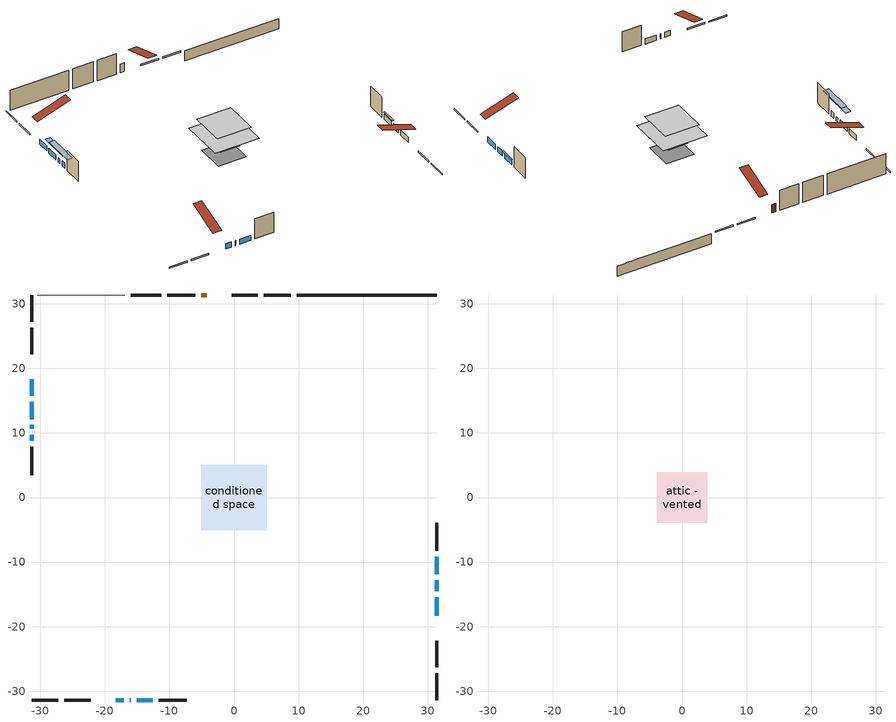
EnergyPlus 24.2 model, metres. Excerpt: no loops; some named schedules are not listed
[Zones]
conditioned space
 floor outside (Floor1 construction): -2.26,-2.26 -2.26,2.26 2.26,2.26 2.26,-2.26 z0.61
 floor adiabatic (AdiabaticFloorConstruction): -5.04,-5.04 -5.04,5.04 5.04,5.04 5.04,-5.04 z3.05
 floor foundation (Slab1 construction): -3.18,-3.18 -3.18,3.18 3.18,3.18 3.18,-3.18 z-1.83
 wall outside (RimJoist1 construction): 8.8,31.36 4.62,31.36 / -31.36,-31.36 -27.19,-31.36 / -31.36,31.36 -31.36,27.19 / 31.36,-31.36 31.36,-27.19 z0.61:0.91
 wall outside (RimJoist2 construction): 3.7,31.36 -0.36,31.36 / -26.26,-31.36 -22.2,-31.36 / -31.36,26.26 -31.36,22.2 / 31.36,-26.26 31.36,-22.2 z0.61:0.91
 wall outside (AdiabaticWallConstruction 1): -4.22,31.36 -5.06,31.36 z0.61:2.64
 wall outside (AdiabaticWallConstruction): 31.36,-18.34 31.36,-15.42 / -18.34,-31.36 -17.07,-31.36 / -31.36,18.34 -31.36,15.75 / -31.36,14.82 -31.36,12.16 / -16.14,-31.36 -16.01,-31.36 / 31.36,-14.49 31.36,-12.84 / -15.09,-31.36 -12.61,-31.36 z0.61:1.83; -31.36,11.23 -31.36,10.62 z0.61:1.63; -31.36,9.69 -31.36,8.77 / 31.36,-11.91 31.36,-9.16 z0.61:1.88
 wall outside (Wall1 construction): -5.98,31.36 -10.35,31.36 / -11.68,-31.36 -7.32,-31.36 / -31.36,7.85 -31.36,3.48 / 31.36,-8.24 31.36,-3.87 z0.61:5.49
 wall foundation (FoundationWall1 construction): 9.73,31.36,-1.83 9.73,31.36,0.61 29.2,31.36,0.61 29.2,31.36,0.54 31.36,31.36,0.54 31.36,31.36,-1.83
 wall othersidecoefficients (Wall3 construction): -11.28,31.36 -16.01,31.36 z0.61:5.49
 wall adiabatic (Wall4 construction): -16.94,31.36 -30.43,31.36 z0.61:5.49
 window (WindowConstruction): 31.36,-18.34 31.36,-15.42 z0.61:1.83
 window (WindowConstruction 6): -18.34,-31.36 -17.07,-31.36 z0.61:1.83
 window (WindowConstruction 7): -31.36,18.34 -31.36,15.75 z0.61:1.83
 window (WindowConstruction 8): -31.36,14.82 -31.36,12.16 z0.61:1.83
 window (WindowConstruction 9): -16.14,-31.36 -16.02,-31.36 z0.61:1.83
 window (WindowConstruction 1): 31.36,-14.49 31.36,-12.84 z0.61:1.83
 window (WindowConstruction 2): -15.09,-31.36 -12.61,-31.36 z0.61:1.83
 window (WindowConstruction 3): -31.36,11.23 -31.36,10.62 z0.61:1.62
 window (WindowConstruction 4): -31.36,9.69 -31.36,8.78 z0.61:1.88
 window (WindowConstruction 5): 31.36,-11.91 31.36,-9.17 z0.61:1.88
 door (Door): -4.22,31.36 -5.06,31.36 z0.61:2.64
 ceiling adiabatic (AdiabaticFloorConstruction): 5.04,-5.04 5.04,5.04 -5.04,5.04 -5.04,-5.04 z3.05
attic - vented
 floor to conditioned space (Floor2 construction Reversed): -3.9,-3.9 -3.9,3.9 3.9,3.9 3.9,-3.9 z5.49
 roof outside (Roof1 construction): -3.3,31.36,5.49 -3.3,23.76,8.02 -1.29,23.76,8.02 -1.29,31.36,5.49; -19.27,-31.36,5.49 -19.27,-23.76,8.02 -21.28,-23.76,8.02 -21.28,-31.36,5.49; -31.36,19.27,5.49 -23.76,19.27,8.02 -23.76,21.28,8.02 -31.36,21.28,5.49; 31.36,-19.27,5.49 23.76,-19.27,8.02 23.76,-21.28,8.02 31.36,-21.28,5.49
shading: -31.36,7.57 -31.36,14.28 -32.58,14.28 -32.58,7.57 z4.68; -31.36,5.72 -31.36,12.74 -32.58,12.74 -32.58,5.72 z4.93; 31.36,-8.87 31.36,-12.21 31.66,-12.21 31.66,-8.87 z2.18
[Building]
Building 1: Terrain=Suburbs
[Site:Location]
Toronto City Centre_ON: Latitude {deg}=43.63; Longitude {deg}=-79.39; Time Zone {hr}=-5; Elevation {m}=77; Keep Site Location Information=Yes
[Site:GroundTemperature:Shallow]
5.01852, 3.26908, 3.12898, 3.95918, 7.29196, 10.6092, 13.4851, 15.3069, 15.4617, 13.9799, 11.1774, 7.9619
[Site:WaterMainsTemperature]
Calculation Method=Schedule; Temperature Schedule=mains temperature schedule
[Material] Roughness=Rough; Thermal Absorptance=0.9
Name | Thickness {m} | Conductivity {W/m-K} | Density {kg/m3} | Specific Heat {J/kg-K} | Solar Absorptance | Visible Absorptance
asphalt or fiberglass shingles | 0.00635 | 0.162714 | 1121.4 | 1465.45 | 0.4 | 0.4
ceiling loosefill ins | 0.169333 | 0.0480833 | 16.02 | 1046.75 | 0.7 | 0.7
ceiling stud and cavity | 0.1397 | 1.11737 | 65.682 | 1177.47 | 0.7 | 0.7
concrete 4.0 in. | 0.1016 | 1.803125 | 2242.8 | 837.4 | 0.7 | 0.7
concrete 8.0 in. | 0.2032 | 1.803125 | 2242.8 | 837.4 | 0.7 | 0.7
door material | 0.04445 | 0.0639163 | 512.64 | 1214.23 | 0.7 | 0.7
exterior vertical ins | 0.00196271 | 0.029427 | 32.04 | 1214.23 | 0.7 | 0.7
floor covering | 0.0127 | 0.0433444 | 54.468 | 1339.84 | 0.6 | 0.6
floor rigid ins; rim joist rigid ins | 0.051816 | 0.029427 | 32.04 | 1214.23 | 0.7 | 0.7
floor rigid ins 1; wall rigid ins | 0.512978 | 0.029427 | 32.04 | 1214.23 | 0.7 | 0.7
floor stud and cavity | 0.1397 | 0.193886 | 92.3553 | 1139.71 | 0.7 | 0.7
floor stud and cavity 1 | 0.1397 | 1.75129 | 37.0049 | 1207.88 | 0.7 | 0.7
furniture material conditioned space 1 | 0.1524 | 0.115458 | 640.8 | 1214.23 | 0.6 | 0.6
gypsum board | 0.0127 | 0.160291 | 801 | 837.4 | 0.6 | 0.6
gypsum board 1 | 0.0127 | 0.160291 | 801 | 837.4 | 0.7 | 0.7
osb sheathing 0.5 in. | 0.0127 | 0.115458 | 512.64 | 1214.23 | 0.7 | 0.7
osb sheathing 0.5 in. 1 | 0.0127 | 0.115458 | 512.64 | 1214.23 | 0.4 | 0.4
osb sheathing 0.75 in. | 0.01905 | 0.115458 | 512.64 | 1214.23 | 0.7 | 0.7
osb sheathing 2.0 in. | 0.0508 | 0.115458 | 512.64 | 1214.23 | 0.7 | 0.7
rim joist stud and cavity | 0.0508 | 0.0406579 | 125.044 | 1163.47 | 0.6 | 0.6
rim joist stud and cavity 1 | 0.0508 | 0.0293914 | 125.044 | 1163.47 | 0.6 | 0.6
wall stud and cavity | 0.1397 | 0.0822159 | 139.0536 | 1170.24 | 0.7 | 0.7
wall stud and cavity 1 | 0.1397 | 0.073972 | 139.0536 | 1170.24 | 0.7 | 0.7
wall stud and cavity 2 | 0.1397 | 0.0750212 | 139.0536 | 1170.24 | 0.7 | 0.7
wall stud and cavity 3 | 0.0889 | 0.380278 | 52.3479 | 1209.89 | 0.7 | 0.7
wall stud and cavity 4 | 0.0889 | 0.391764 | 83.0341 | 1211.67 | 0.7 | 0.7
wood siding | 0.0254 | 0.102417 | 544.68 | 1172.36 | 0.4 | 0.4
wood siding 1; wood siding 2; wood siding 3 | 0.0254 | 0.102417 | 544.68 | 1172.36 | 0.7 | 0.7
[WindowMaterial:SimpleGlazingSystem]
Name | U-Factor {W/m2-K} | Solar Heat Gain Coefficient
WindowMaterial | 3.28927 | 0.63
WindowMaterial 1 | 2.76859 | 0.63
WindowMaterial 2 | 2.77711 | 0.54
WindowMaterial 3 | 3.088832 | 0.59
WindowMaterial 4 | 2.78222 | 0.58
WindowMaterial 5 | 2.78619 | 0.6
WindowMaterial 6 | 2.79414 | 0.65
WindowMaterial 7 | 2.78563 | 0.6
WindowMaterial 8 | 2.69648 | 0.24
[Construction]
AdiabaticFloorConstruction: floor stud and cavity 1, floor rigid ins 1, osb sheathing 0.75 in., floor covering
AdiabaticWallConstruction: wood siding 2, wall rigid ins, wall stud and cavity 3, gypsum board
AdiabaticWallConstruction 1: wood siding 3, wall rigid ins, wall stud and cavity 3, gypsum board
Door: door material
Floor1 construction: floor stud and cavity, floor rigid ins, osb sheathing 0.75 in., floor covering
Floor2 construction Reversed: gypsum board, ceiling stud and cavity, ceiling loosefill ins
FoundationWall1 construction: concrete 8.0 in., gypsum board 1
furniture construction conditioned space 1: furniture material conditioned space 1
PartitionWallConstruction: gypsum board, wall stud and cavity 4, gypsum board
RimJoist1 construction: wood siding 1, rim joist rigid ins, osb sheathing 2.0 in., rim joist stud and cavity
RimJoist2 construction: wood siding 1, osb sheathing 2.0 in., rim joist stud and cavity 1
Roof1 construction: asphalt or fiberglass shingles
Slab1 construction: concrete 4.0 in.
Wall1 construction: wood siding, osb sheathing 0.5 in., wall stud and cavity, gypsum board
Wall3 construction: osb sheathing 0.5 in. 1, wall stud and cavity 1, gypsum board
Wall4 construction: osb sheathing 0.5 in. 1, wall stud and cavity 2, gypsum board
WindowConstruction: WindowMaterial
WindowConstruction 1: WindowMaterial 1
WindowConstruction 2: WindowMaterial 2
WindowConstruction 3: WindowMaterial 3
WindowConstruction 4; WindowConstruction 5: WindowMaterial 4
WindowConstruction 6: WindowMaterial 5
WindowConstruction 7: WindowMaterial 6
WindowConstruction 8: WindowMaterial 7
WindowConstruction 9: WindowMaterial 8
[Zone] Multiplier=1; Part of Total Floor Area=Yes
Name | Volume {m3}
attic - vented | 25.0728
conditioned space | 346.1
[Space]
Name | Zone | Volume {m3}
attic - vented 1 | attic - vented | 25.0728
conditioned space 1 | conditioned space | 346.1
[ZoneInfiltration:EffectiveLeakageArea]
infil attic - vented 1: Zone or Space=attic - vented 1; Schedule=Always On Discrete; Effective Air Leakage Area {cm2}=2565.89; Stack Coefficient=0.000176244; Wind Coefficient=8.96969e-06
[ZoneMixing]
whole house fan mix: Zone or Space=attic - vented; Schedule=Always On Continuous; Design Flow Rate Calculation Method=Flow/Zone; Design Flow Rate {m3/s}=0; Source Zone or Space=conditioned space
[SurfaceProperty:ExposedFoundationPerimeter]
Slab1: Exposed Perimeter Calculation Method=TotalExposedPerimeter; Total Exposed Perimeter {m}=21.638
[SurfaceProperty:OtherSideCoefficients]
other non-freezing space: Combined Convective/Radiative Film Coefficient {W/m2-K}=8.35; Constant Temperature Coefficient=1; External Dry-Bulb Temperature Coefficient=0; Ground Temperature Coefficient=0; Wind Speed Coefficient=0; Zone Air Temperature Coefficient=0; Constant Temperature Schedule=other non-freezing space; Previous Other Side Temperature Coefficient=0
[InternalMass] Zone or ZoneList=conditioned space; Space or SpaceList=conditioned space 1
Name | Construction | Surface Area {m2}
furniture mass conditioned space 1 | furniture construction conditioned space 1 | 64.972
partition wall mass | PartitionWallConstruction | 162.43
[Lights]
interior lighting: Zone or ZoneList or Space or SpaceList=conditioned space 1; Schedule=interior lighting schedule; Design Level Calculation Method=LightingLevel; Lighting Level {W}=343.2; Return Air Fraction=0; Fraction Radiant=0.6; Fraction Visible=0.2; Fraction Replaceable=1
[People]
occupants: Zone or ZoneList or Space or SpaceList=conditioned space 1; Number of People Schedule=occupants schedule; Number of People Calculation Method=People; Number of People=3; Fraction Radiant=0.314171; Sensible Heat Fraction=0.56303; Activity Level Schedule=occupants activity schedule; Carbon Dioxide Generation Rate {m3/s-W}=0; Enable ASHRAE 55 Comfort Warnings=No; Mean Radiant Temperature Calculation Type=EnclosureAveraged
[ElectricEquipment] Zone or ZoneList or Space or SpaceList=conditioned space 1; Design Level Calculation Method=EquipmentLevel
Name | Schedule | Design Level {W} | Fraction Latent | Fraction Radiant | Fraction Lost
clothes dryer | clothes dryer schedule | 140.772 | 0.015 | 0.081 | 0.85
clothes washer | clothes washer schedule | 32.1985 | 0.03 | 0.162 | 0.7
cooking range | cooking range schedule | 208.969 | 0.08 | 0.432 | 0.2
dishwasher | dishwasher schedule | 66.8632 | 0.3 | 0.18 | 0.4
fridge | fridge schedule | 72.9452 | 0 | 0.6 | 0
mech vent bath fan 0 | mech vent bath fan 0 schedule | 50.2 | 0 | 0 | 1
mech vent bath fan 1 | mech vent bath fan 1 schedule | 50.2 | 0 | 0 | 1
mech vent house fan | mech vent house fan schedule | 0 | 0 | 0 | 1
mech vent house fan cfis | mech vent house fan cfis schedule | 0 | 0 | 0 | 0
mech vent range fan 0 | mech vent range fan 0 schedule | 57 | 0 | 0 | 1
misc plug loads | misc plug loads schedule | 494.7 | 0.045 | 0.513 | 0.1
whole house fan | Always On Discrete | 0 | 0 | 0 | 1
[OtherEquipment] Zone or ZoneList or Space or SpaceList=conditioned space 1; Design Level Calculation Method=EquipmentLevel
Name | Fuel Type | Schedule | Design Level {W} | Fraction Latent | Fraction Radiant | Fraction Lost
clothes dryer 1 | Electricity | clothes dryer schedule | 0 | 0.015 | 0.081 | 0.85
cooking range 1 | Electricity | cooking range schedule | 0 | 0.08 | 0.432 | 0.2
general water use latent | None | general water use schedule | 59.3978 | 1 | 0 | 0
general water use sensible | None | general water use schedule | -58.539 | 0 | 0.6 | 0
mech vent house fan latent load | None | Always On Discrete | 0 | 1 | 0 | 0
mech vent house fan sensible load | None | Always On Discrete | 0 | 0 | 0 | 0
water heater energy adjustment1 | NaturalGas | Always On Discrete | 0.01 | 0 | 0 | 1
[ZoneInfiltration:DesignFlowRate] Zone or ZoneList or Space or SpaceList=conditioned space 1; Schedule=Always On Discrete; Design Flow Rate Calculation Method=Flow/Zone; Design Flow Rate {m3/s}=0
infil flow; natural vent flow; whole house fan flow
[AvailabilityManager:Scheduled]
central ac and furnace airloop Availability Manager: Schedule=Always On Discrete
[Foundation:Kiva]
Foundation Kiva 1: Initial Indoor Air Temperature {C}=18; Wall Height Above Grade {m}=0.609996; Wall Depth Below Slab {m}=0.2032; Custom Block Material Name 1=exterior vertical ins; Custom Block Depth 1 {m}=2.43998; Custom Block X Position 1 {m}=0.2159; Custom Block Z Position 1 {m}=0
[Foundation:Kiva:Settings]
Soil Conductivity {W/m-K}=0.849921; Soil Density {kg/m3}=1842.3; Soil Specific Heat {J/kg-K}=418.7; Ground Solar Absorptivity=0.9; Ground Thermal Absorptivity=0.9; Ground Surface Roughness {m}=0.03; Far-Field Width {m}=40; Deep-Ground Boundary Condition=ZeroFlux; Deep-Ground Depth {m}=40; Minimum Cell Dimension {m}=0.2; Maximum Cell Growth Coefficient=3; Simulation Timestep=Timestep
[Exterior:Lights]
exterior lighting: Schedule=exterior lighting schedule; Design Level {W}=75.6
[EnergyManagementSystem:GlobalVariable]
central_ac_and_furnace_airloop_Fan_RTF
infil_program_Qfan
infil_program_Qinf
natural_vent_program_Qnv
natural_vent_program_Qwhf
[EnergyManagementSystem:Sensor]
Name | Output:Variable or Output:Meter Index Key | Output:Variable or Output:Meter
airflow_gain | infil flow | Infiltration Sensible Heat Gain Energy
airflow_gain_1 | natural vent flow | Infiltration Sensible Heat Gain Energy
airflow_gain_2 | whole house fan flow | Infiltration Sensible Heat Gain Energy
airflow_loss | infil flow | Infiltration Sensible Heat Loss Energy
airflow_loss_1 | natural vent flow | Infiltration Sensible Heat Loss Energy
airflow_loss_2 | whole house fan flow | Infiltration Sensible Heat Loss Energy
clg_load_cond |  | Cooling:EnergyTransfer:Zone:CONDITIONED SPACE
clg_sp_s; clg_sp_s_1 | cooling setpoint | Schedule Value
clothes_dryer_exhaust_0_sch_s | clothes dryer exhaust 0 schedule | Schedule Value
cool_season | cooling season schedule | Schedule Value
htg_load_cond |  | Heating:EnergyTransfer:Zone:CONDITIONED SPACE
htg_sp_s; htg_sp_s_1 | heating setpoint | Schedule Value
ig_ee_conv | clothes dryer | Electric Equipment Convective Heating Energy
ig_ee_conv_2 | cooking range | Electric Equipment Convective Heating Energy
ig_ee_conv_4 | fridge | Electric Equipment Convective Heating Energy
ig_ee_conv_5 | misc plug loads | Electric Equipment Convective Heating Energy
ig_ee_conv_6 | whole house fan | Electric Equipment Convective Heating Energy
ig_ee_rad | clothes dryer | Electric Equipment Radiant Heating Energy
ig_ee_rad_2 | cooking range | Electric Equipment Radiant Heating Energy
ig_ee_rad_4 | fridge | Electric Equipment Radiant Heating Energy
ig_ee_rad_5 | misc plug loads | Electric Equipment Radiant Heating Energy
ig_ee_rad_6 | whole house fan | Electric Equipment Radiant Heating Energy
ig_lgt_conv | interior lighting | Lights Convective Heating Energy
ig_lgt_rad | interior lighting | Lights Radiant Heating Energy
ig_lgt_vis | interior lighting | Lights Visible Radiation Heating Energy
ig_oe_conv | clothes dryer 1 | Other Equipment Convective Heating Energy
ig_oe_conv_1 | cooking range 1 | Other Equipment Convective Heating Energy
ig_oe_conv_2 | general water use latent | Other Equipment Convective Heating Energy
ig_oe_conv_3 | general water use sensible | Other Equipment Convective Heating Energy
ig_oe_conv_4 | water heater energy adjustment1 | Other Equipment Convective Heating Energy
ig_oe_rad | clothes dryer 1 | Other Equipment Radiant Heating Energy
ig_oe_rad_1 | cooking range 1 | Other Equipment Radiant Heating Energy
ig_oe_rad_2 | general water use latent | Other Equipment Radiant Heating Energy
ig_oe_rad_3 | general water use sensible | Other Equipment Radiant Heating Energy
ig_oe_rad_4 | water heater energy adjustment1 | Other Equipment Radiant Heating Energy
ig_ppl_conv | occupants | People Convective Heating Energy
ig_ppl_rad | occupants | People Radiant Heating Energy
im_conv | furniture mass conditioned space 1 | Surface Inside Face Convection Heat Gain Energy
im_conv_1 | partition wall mass | Surface Inside Face Convection Heat Gain Energy
im_ig | furniture mass conditioned space 1 | Surface Inside Face Internal Gains Radiation Heat Gain Energy
im_ig_1 | partition wall mass | Surface Inside Face Internal Gains Radiation Heat Gain Energy
im_lgt | furniture mass conditioned space 1 | Surface Inside Face Lights Radiation Heat Gain Energy
im_lgt_1 | partition wall mass | Surface Inside Face Lights Radiation Heat Gain Energy
im_sol | furniture mass conditioned space 1 | Surface Inside Face Solar Radiation Heat Gain Energy
im_sol_1 | partition wall mass | Surface Inside Face Solar Radiation Heat Gain Energy
im_surf | furniture mass conditioned space 1 | Surface Inside Face Net Surface Thermal Radiation Heat Gain Energy
im_surf_1 | partition wall mass | Surface Inside Face Net Surface Thermal Radiation Heat Gain Energy
mech_vent_bath_fan_0_sch_s | mech vent bath fan 0 schedule | Schedule Value
mech_vent_bath_fan_1_sch_s | mech vent bath fan 1 schedule | Schedule Value
mech_vent_range_fan_0_sch_s | mech vent range fan 0 schedule | Schedule Value
mv_conv | mech vent bath fan 0 | Electric Equipment Convective Heating Energy
mv_conv_1 | mech vent bath fan 1 | Electric Equipment Convective Heating Energy
mv_conv_2 | mech vent house fan | Electric Equipment Convective Heating Energy
mv_conv_3 | mech vent house fan cfis | Electric Equipment Convective Heating Energy
mv_conv_4 | mech vent range fan 0 | Electric Equipment Convective Heating Energy
mv_conv_5 | mech vent house fan latent load | Other Equipment Convective Heating Energy
mv_conv_6 | mech vent house fan sensible load | Other Equipment Convective Heating Energy
mv_rad | mech vent bath fan 0 | Electric Equipment Radiant Heating Energy
mv_rad_1 | mech vent bath fan 1 | Electric Equipment Radiant Heating Energy
mv_rad_2 | mech vent house fan | Electric Equipment Radiant Heating Energy
mv_rad_3 | mech vent house fan cfis | Electric Equipment Radiant Heating Energy
mv_rad_4 | mech vent range fan 0 | Electric Equipment Radiant Heating Energy
mv_rad_5 | mech vent house fan latent load | Other Equipment Radiant Heating Energy
mv_rad_6 | mech vent house fan sensible load | Other Equipment Radiant Heating Energy
natural_vent_s | natural vent schedule | Schedule Value
oa_temp |  | Site Outdoor Air Drybulb Temperature
out_pb_s |  | Site Outdoor Air Barometric Pressure
out_wt_s |  | Site Outdoor Air Humidity Ratio
site_vw_s |  | Site Wind Speed
ss_back_out | Window1 | Surface Window Shortwave from Zone Back Out Window Heat Transfer Rate
ss_back_out_1 | Window12 | Surface Window Shortwave from Zone Back Out Window Heat Transfer Rate
ss_back_out_2 | Window13 | Surface Window Shortwave from Zone Back Out Window Heat Transfer Rate
ss_back_out_3 | Window14 | Surface Window Shortwave from Zone Back Out Window Heat Transfer Rate
ss_back_out_4 | Window16 | Surface Window Shortwave from Zone Back Out Window Heat Transfer Rate
ss_back_out_5 | Window2 | Surface Window Shortwave from Zone Back Out Window Heat Transfer Rate
ss_back_out_6 | Window4 | Surface Window Shortwave from Zone Back Out Window Heat Transfer Rate
ss_back_out_7 | Window6 | Surface Window Shortwave from Zone Back Out Window Heat Transfer Rate
ss_back_out_8 | Window7 | Surface Window Shortwave from Zone Back Out Window Heat Transfer Rate
ss_back_out_9 | Window8 | Surface Window Shortwave from Zone Back Out Window Heat Transfer Rate
ss_conv | Door1 | Surface Inside Face Convection Heat Gain Energy
ss_conv_1 | Window1 | Surface Inside Face Convection Heat Gain Energy
ss_conv_10 | Window8 | Surface Inside Face Convection Heat Gain Energy
ss_conv_2 | Window12 | Surface Inside Face Convection Heat Gain Energy
ss_conv_3 | Window13 | Surface Inside Face Convection Heat Gain Energy
ss_conv_4 | Window14 | Surface Inside Face Convection Heat Gain Energy
ss_conv_5 | Window16 | Surface Inside Face Convection Heat Gain Energy
ss_conv_6 | Window2 | Surface Inside Face Convection Heat Gain Energy
ss_conv_7 | Window4 | Surface Inside Face Convection Heat Gain Energy
ss_conv_8 | Window6 | Surface Inside Face Convection Heat Gain Energy
ss_conv_9 | Window7 | Surface Inside Face Convection Heat Gain Energy
ss_ig | Door1 | Surface Inside Face Internal Gains Radiation Heat Gain Energy
ss_ig_1 | Window1 | Surface Inside Face Internal Gains Radiation Heat Gain Energy
ss_ig_10 | Window8 | Surface Inside Face Internal Gains Radiation Heat Gain Energy
ss_ig_2 | Window12 | Surface Inside Face Internal Gains Radiation Heat Gain Energy
ss_ig_3 | Window13 | Surface Inside Face Internal Gains Radiation Heat Gain Energy
ss_ig_4 | Window14 | Surface Inside Face Internal Gains Radiation Heat Gain Energy
ss_ig_5 | Window16 | Surface Inside Face Internal Gains Radiation Heat Gain Energy
ss_ig_6 | Window2 | Surface Inside Face Internal Gains Radiation Heat Gain Energy
ss_ig_7 | Window4 | Surface Inside Face Internal Gains Radiation Heat Gain Energy
ss_ig_8 | Window6 | Surface Inside Face Internal Gains Radiation Heat Gain Energy
ss_ig_9 | Window7 | Surface Inside Face Internal Gains Radiation Heat Gain Energy
ss_lgt | Door1 | Surface Inside Face Lights Radiation Heat Gain Energy
ss_sol | Door1 | Surface Inside Face Solar Radiation Heat Gain Energy
ss_surf | Door1 | Surface Inside Face Net Surface Thermal Radiation Heat Gain Energy
ss_surf_1 | Window1 | Surface Inside Face Net Surface Thermal Radiation Heat Gain Energy
ss_surf_10 | Window8 | Surface Inside Face Net Surface Thermal Radiation Heat Gain Energy
ss_surf_2 | Window12 | Surface Inside Face Net Surface Thermal Radiation Heat Gain Energy
ss_surf_3 | Window13 | Surface Inside Face Net Surface Thermal Radiation Heat Gain Energy
ss_surf_4 | Window14 | Surface Inside Face Net Surface Thermal Radiation Heat Gain Energy
ss_surf_5 | Window16 | Surface Inside Face Net Surface Thermal Radiation Heat Gain Energy
ss_surf_6 | Window2 | Surface Inside Face Net Surface Thermal Radiation Heat Gain Energy
ss_surf_7 | Window4 | Surface Inside Face Net Surface Thermal Radiation Heat Gain Energy
ss_surf_8 | Window6 | Surface Inside Face Net Surface Thermal Radiation Heat Gain Energy
ss_surf_9 | Window7 | Surface Inside Face Net Surface Thermal Radiation Heat Gain Energy
ss_trans_in | Window1 | Surface Window Transmitted Solar Radiation Rate
ss_trans_in_1 | Window12 | Surface Window Transmitted Solar Radiation Rate
ss_trans_in_2 | Window13 | Surface Window Transmitted Solar Radiation Rate
ss_trans_in_3 | Window14 | Surface Window Transmitted Solar Radiation Rate
ss_trans_in_4 | Window16 | Surface Window Transmitted Solar Radiation Rate
ss_trans_in_5 | Window2 | Surface Window Transmitted Solar Radiation Rate
ss_trans_in_6 | Window4 | Surface Window Transmitted Solar Radiation Rate
ss_trans_in_7 | Window6 | Surface Window Transmitted Solar Radiation Rate
ss_trans_in_8 | Window7 | Surface Window Transmitted Solar Radiation Rate
ss_trans_in_9 | Window8 | Surface Window Transmitted Solar Radiation Rate
ss_trans_out | Window1 | Surface Inside Face Initial Transmitted Diffuse Transmitted Out Window Solar Radiation Rate
ss_trans_out_1 | Window12 | Surface Inside Face Initial Transmitted Diffuse Transmitted Out Window Solar Radiation Rate
ss_trans_out_2 | Window13 | Surface Inside Face Initial Transmitted Diffuse Transmitted Out Window Solar Radiation Rate
ss_trans_out_3 | Window14 | Surface Inside Face Initial Transmitted Diffuse Transmitted Out Window Solar Radiation Rate
ss_trans_out_4 | Window16 | Surface Inside Face Initial Transmitted Diffuse Transmitted Out Window Solar Radiation Rate
ss_trans_out_5 | Window2 | Surface Inside Face Initial Transmitted Diffuse Transmitted Out Window Solar Radiation Rate
ss_trans_out_6 | Window4 | Surface Inside Face Initial Transmitted Diffuse Transmitted Out Window Solar Radiation Rate
ss_trans_out_7 | Window6 | Surface Inside Face Initial Transmitted Diffuse Transmitted Out Window Solar Radiation Rate
ss_trans_out_8 | Window7 | Surface Inside Face Initial Transmitted Diffuse Transmitted Out Window Solar Radiation Rate
ss_trans_out_9 | Window8 | Surface Inside Face Initial Transmitted Diffuse Transmitted Out Window Solar Radiation Rate
s_conv | Floor1 | Surface Inside Face Convection Heat Gain Energy
s_conv_1 | Floor2 | Surface Inside Face Convection Heat Gain Energy
s_conv_10 | RimJoist2:180 | Surface Inside Face Convection Heat Gain Energy
s_conv_11 | RimJoist2:270 | Surface Inside Face Convection Heat Gain Energy
s_conv_12 | RimJoist2:90 | Surface Inside Face Convection Heat Gain Energy
s_conv_13 | Slab1 | Surface Inside Face Convection Heat Gain Energy
s_conv_14 | Wall1:0 | Surface Inside Face Convection Heat Gain Energy
s_conv_15 | Wall1:180 | Surface Inside Face Convection Heat Gain Energy
s_conv_16 | Wall1:270 | Surface Inside Face Convection Heat Gain Energy
s_conv_17 | Wall1:90 | Surface Inside Face Convection Heat Gain Energy
s_conv_18 | Wall3 | Surface Inside Face Convection Heat Gain Energy
s_conv_19 | Wall4 | Surface Inside Face Convection Heat Gain Energy
s_conv_2 | FoundationWall1 | Surface Inside Face Convection Heat Gain Energy
s_conv_3 | inferred conditioned ceiling | Surface Inside Face Convection Heat Gain Energy
